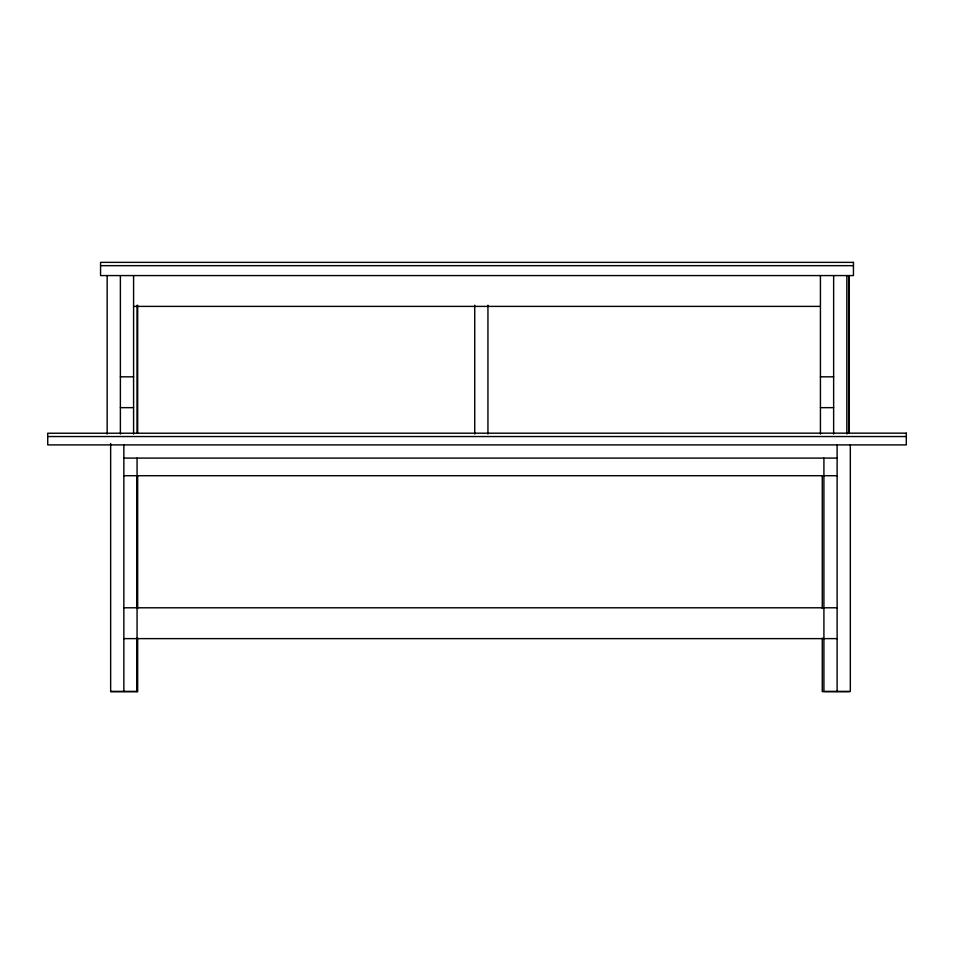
<?xml version="1.0" encoding="UTF-8"?>
<svg xmlns="http://www.w3.org/2000/svg" width="954" height="954" viewBox="0 0 954 954"><rect width="100%" height="100%" fill="white"/><g stroke="black" fill="none" stroke-linecap="round" stroke-linejoin="round"><path stroke-width="1.43" d="M100.564 265.665L853.448 265.665M133.775 306.389L820.237 306.389M120.383 376.83L133.584 376.83M820.428 376.83L833.641 376.83M120.383 407.656L133.584 407.656M820.428 407.656L833.641 407.656M47.7 436.538L906.3 436.538M123.853 458.099L837.123 458.099M123.853 475.712L137.066 475.712M137.257 475.712L837.123 475.712M123.853 607.793L137.066 607.793M137.257 607.793L837.123 607.793M123.853 638.62L137.066 638.62M137.257 638.62L837.123 638.62M110.652 691.447L137.066 691.447L137.066 458.099M849.298 691.638L822.276 691.638L822.276 638.143M850.324 444.898L850.324 691.447L823.91 691.447L823.91 458.099M849.298 275.575L849.298 433.08M848.666 275.575L848.666 433.08M846.842 275.575L846.842 434.07M837.123 444.898L837.123 691.447M833.641 275.575L833.641 434.07M822.276 476.177L822.276 608.425M820.428 275.575L820.428 434.07M487.947 305.197L487.947 434.07M474.734 305.197L474.734 434.07M137.674 305.292L137.674 433.08M137.674 476.177L137.674 608.425M137.674 638.143L137.674 691.638L110.652 691.638L110.652 443.479M137.042 305.292L137.042 433.08M137.042 476.177L137.042 608.425M137.042 638.143L137.042 691.638M133.584 275.575L133.584 434.07M123.853 444.898L123.853 691.447M120.383 275.575L120.383 434.07M107.17 275.575L107.17 434.07M853.448 262.362L100.564 262.362L100.564 275.575L853.448 275.575L853.448 262.362M906.3 433.152L47.7 433.235L47.748 444.898L906.3 444.898L906.3 433.152"/></g></svg>
